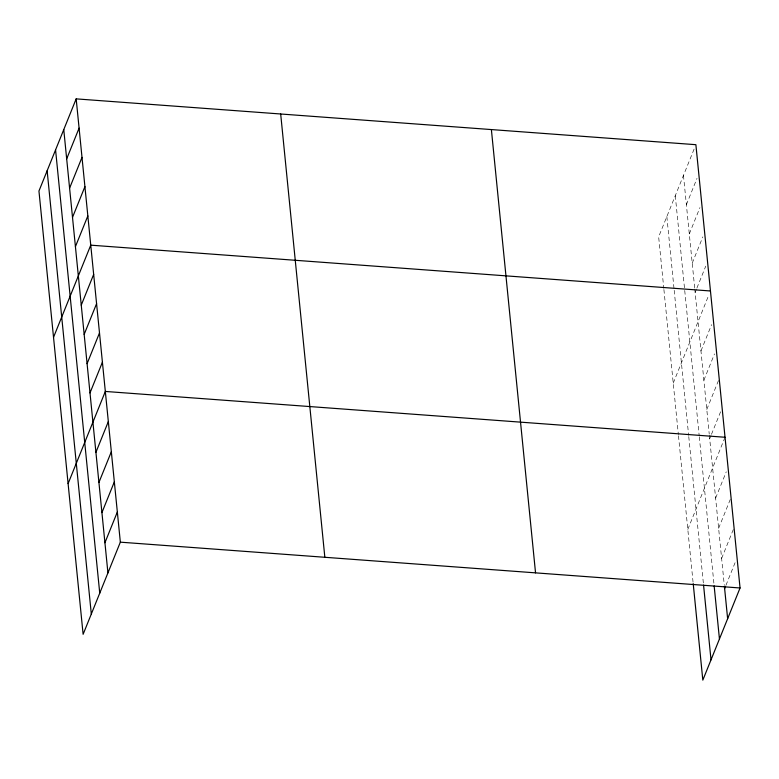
<?xml version="1.0" encoding="UTF-8"?>
<svg xmlns="http://www.w3.org/2000/svg" width="779" height="779" viewBox="0 0 779 779"><rect width="100%" height="100%" fill="white"/><g stroke="black" fill="none" stroke-linecap="round" stroke-linejoin="round"><path stroke-width="0.58" stroke-dasharray="3.9 2.92" d="M694.108 149.081L658.654 236.835L663.786 288.327M686.377 204.682L697.02 178.342M689.298 233.934L699.941 207.594M692.21 263.195L702.853 236.855M695.121 292.456L696.455 289.165M696.903 288.064L705.774 266.106M673.231 383.122L708.686 295.368M700.954 350.969L711.597 324.629M703.875 380.23L714.518 353.88M706.787 409.481L718.764 379.85M709.698 438.743L711.032 435.451M711.47 434.351L721.675 409.102M687.808 529.408L724.587 438.363M715.619 498.141L726.262 471.801M718.618 528.289L730.595 498.648M721.627 558.426L734.042 527.695M725.96 585.282L736.155 560.033M683.465 175.421L694.664 287.772M694.78 288.941L709.231 434.059M709.348 435.227L724.266 584.951M675.276 195.685L684.605 289.311M684.722 290.479L699.182 435.597M699.299 436.766L714.041 584.717M666.843 216.562L674.069 289.126M674.186 290.294L688.646 435.412M688.763 436.581L703.437 583.899M663.903 289.496L678.363 434.614M678.48 435.782L693.213 583.666"/><path stroke-width="1.17" d="M76.176 98.875L38.95 191.021L83.119 634.31L120.346 542.165L76.176 98.875L695.881 144.69L740.05 587.979L702.824 680.125L693.213 583.666M66.673 158.867L79.088 128.136M69.594 188.129L82.009 157.387M72.505 217.38L84.921 186.648M75.417 246.641L87.842 215.91M53.527 337.307L90.754 245.161L710.458 290.976M81.25 305.154L93.665 274.422M84.161 334.415L96.586 303.674M87.082 363.666L99.498 332.935M89.994 392.928L102.409 362.196M68.104 483.593L105.331 391.447L725.035 437.262M95.914 452.326L108.33 421.595M98.914 482.474L111.339 451.742M101.922 512.611L114.338 481.88M104.922 542.759L117.337 512.027M724.626 588.573L725.512 586.373M120.346 542.165L740.05 587.979M724.392 586.159L727.635 618.721M714.158 585.925L719.445 638.984M703.564 585.107L711.013 659.862M491.383 129.567L535.543 572.867M280.683 113.997L324.843 557.287M63.761 129.606L107.93 572.906M55.572 149.88L99.741 593.17M47.139 170.757L91.309 614.047"/></g></svg>
